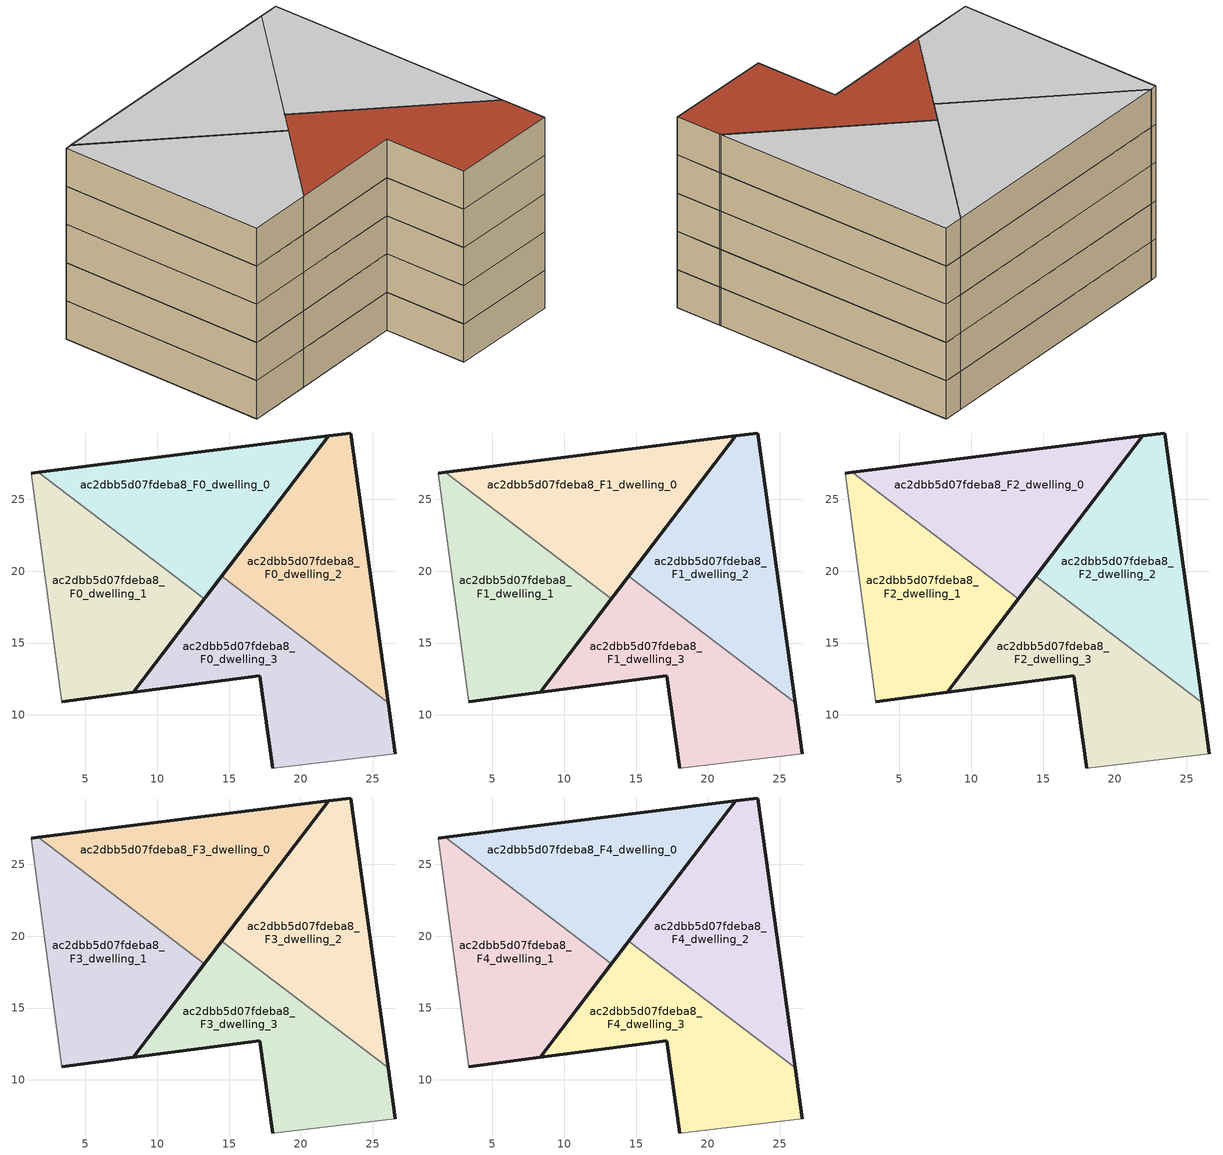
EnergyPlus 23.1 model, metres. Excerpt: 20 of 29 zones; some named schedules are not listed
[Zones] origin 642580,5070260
ac2dbb5d07fdeba8_F0_dwelling_0
 floor ground (EU_floor_Construction): 13.29,18.07 21.95,29.43 1.73,26.88 z0
 wall outside (EU_wall_Construction): 1.73,26.88 21.95,29.43 13.29,18.07 z0:3
 wall to ac2dbb5d07fdeba8_F0_dwelling_1 (EU_wall_Construction): 13.29,18.07 1.73,26.88 z0:3
ac2dbb5d07fdeba8_F0_dwelling_1
 floor ground (EU_floor_Construction): 8.32,11.56 13.29,18.07 1.73,26.88 1.24,26.82 3.34,10.91 z0
 wall outside (EU_wall_Construction): 13.29,18.07 8.32,11.56 3.34,10.91 / 1.24,26.82 1.73,26.88 z0:3
 wall adiabatic (EU_wall_Construction): 3.34,10.91 1.24,26.82 z0:3
ac2dbb5d07fdeba8_F0_dwelling_2
 floor ground (EU_floor_Construction): 26.07,10.84 23.46,29.62 21.95,29.43 14.5,19.66 z0
 wall outside (EU_wall_Construction): 14.5,19.66 21.95,29.43 23.46,29.62 26.07,10.84 z0:3
 wall to ac2dbb5d07fdeba8_F0_dwelling_3 (EU_wall_Construction): 26.07,10.84 14.5,19.66 z0:3
ac2dbb5d07fdeba8_F0_dwelling_3
 floor ground (EU_floor_Construction): 26.56,7.3 26.07,10.84 14.5,19.66 8.32,11.56 17.15,12.71 18.05,6.3 z0
 wall outside (EU_wall_Construction): 26.07,10.84 26.56,7.3 / 18.05,6.3 17.15,12.71 8.32,11.56 14.5,19.66 z0:3
 wall adiabatic (EU_wall_Construction): 26.56,7.3 18.05,6.3 z0:3
ac2dbb5d07fdeba8_F1_dwelling_0
 floor to ac2dbb5d07fdeba8_F0_dwelling_0 (EU_floor_Construction): 13.29,18.07 21.95,29.43 1.73,26.88 z3
 wall outside (EU_wall_Construction): 1.73,26.88 21.95,29.43 13.29,18.07 z3:6
 wall to ac2dbb5d07fdeba8_F1_dwelling_1 (EU_wall_Construction): 13.29,18.07 1.73,26.88 z3:6
ac2dbb5d07fdeba8_F1_dwelling_1
 floor to ac2dbb5d07fdeba8_F0_dwelling_1 (EU_floor_Construction): 8.32,11.56 13.29,18.07 1.73,26.88 1.24,26.82 3.34,10.91 z3
 wall outside (EU_wall_Construction): 13.29,18.07 8.32,11.56 3.34,10.91 / 1.24,26.82 1.73,26.88 z3:6
 wall adiabatic (EU_wall_Construction): 3.34,10.91 1.24,26.82 z3:6
ac2dbb5d07fdeba8_F1_dwelling_2
 floor to ac2dbb5d07fdeba8_F0_dwelling_2 (EU_floor_Construction): 26.07,10.84 23.46,29.62 21.95,29.43 14.5,19.66 z3
 wall outside (EU_wall_Construction): 14.5,19.66 21.95,29.43 23.46,29.62 26.07,10.84 z3:6
 wall to ac2dbb5d07fdeba8_F1_dwelling_3 (EU_wall_Construction): 26.07,10.84 14.5,19.66 z3:6
ac2dbb5d07fdeba8_F1_dwelling_3
 floor to ac2dbb5d07fdeba8_F0_dwelling_3 (EU_floor_Construction): 26.56,7.3 26.07,10.84 14.5,19.66 8.32,11.56 17.15,12.71 18.05,6.3 z3
 wall outside (EU_wall_Construction): 26.07,10.84 26.56,7.3 / 18.05,6.3 17.15,12.71 8.32,11.56 14.5,19.66 z3:6
 wall adiabatic (EU_wall_Construction): 26.56,7.3 18.05,6.3 z3:6
ac2dbb5d07fdeba8_F2_dwelling_0
 floor to ac2dbb5d07fdeba8_F1_dwelling_0 (EU_floor_Construction): 13.29,18.07 21.95,29.43 1.73,26.88 z6
 wall outside (EU_wall_Construction): 1.73,26.88 21.95,29.43 13.29,18.07 z6:9
 wall to ac2dbb5d07fdeba8_F2_dwelling_1 (EU_wall_Construction): 13.29,18.07 1.73,26.88 z6:9
ac2dbb5d07fdeba8_F2_dwelling_1
 floor to ac2dbb5d07fdeba8_F1_dwelling_1 (EU_floor_Construction): 8.32,11.56 13.29,18.07 1.73,26.88 1.24,26.82 3.34,10.91 z6
 wall outside (EU_wall_Construction): 13.29,18.07 8.32,11.56 3.34,10.91 / 1.24,26.82 1.73,26.88 z6:9
 wall adiabatic (EU_wall_Construction): 3.34,10.91 1.24,26.82 z6:9
ac2dbb5d07fdeba8_F2_dwelling_2
 floor to ac2dbb5d07fdeba8_F1_dwelling_2 (EU_floor_Construction): 26.07,10.84 23.46,29.62 21.95,29.43 14.5,19.66 z6
 wall outside (EU_wall_Construction): 14.5,19.66 21.95,29.43 23.46,29.62 26.07,10.84 z6:9
 wall to ac2dbb5d07fdeba8_F2_dwelling_3 (EU_wall_Construction): 26.07,10.84 14.5,19.66 z6:9
ac2dbb5d07fdeba8_F2_dwelling_3
 floor to ac2dbb5d07fdeba8_F1_dwelling_3 (EU_floor_Construction): 26.56,7.3 26.07,10.84 14.5,19.66 8.32,11.56 17.15,12.71 18.05,6.3 z6
 wall outside (EU_wall_Construction): 26.07,10.84 26.56,7.3 / 18.05,6.3 17.15,12.71 8.32,11.56 14.5,19.66 z6:9
 wall adiabatic (EU_wall_Construction): 26.56,7.3 18.05,6.3 z6:9
ac2dbb5d07fdeba8_F3_dwelling_0
 floor to ac2dbb5d07fdeba8_F2_dwelling_0 (EU_floor_Construction): 13.29,18.07 21.95,29.43 1.73,26.88 z9
 wall outside (EU_wall_Construction): 1.73,26.88 21.95,29.43 13.29,18.07 z9:12
 wall to ac2dbb5d07fdeba8_F3_dwelling_1 (EU_wall_Construction): 13.29,18.07 1.73,26.88 z9:12
ac2dbb5d07fdeba8_F3_dwelling_1
 floor to ac2dbb5d07fdeba8_F2_dwelling_1 (EU_floor_Construction): 8.32,11.56 13.29,18.07 1.73,26.88 1.24,26.82 3.34,10.91 z9
 wall outside (EU_wall_Construction): 13.29,18.07 8.32,11.56 3.34,10.91 / 1.24,26.82 1.73,26.88 z9:12
 wall adiabatic (EU_wall_Construction): 3.34,10.91 1.24,26.82 z9:12
ac2dbb5d07fdeba8_F3_dwelling_2
 floor to ac2dbb5d07fdeba8_F2_dwelling_2 (EU_floor_Construction): 26.07,10.84 23.46,29.62 21.95,29.43 14.5,19.66 z9
 wall outside (EU_wall_Construction): 14.5,19.66 21.95,29.43 23.46,29.62 26.07,10.84 z9:12
 wall to ac2dbb5d07fdeba8_F3_dwelling_3 (EU_wall_Construction): 26.07,10.84 14.5,19.66 z9:12
ac2dbb5d07fdeba8_F3_dwelling_3
 floor to ac2dbb5d07fdeba8_F2_dwelling_3 (EU_floor_Construction): 26.56,7.3 26.07,10.84 14.5,19.66 8.32,11.56 17.15,12.71 18.05,6.3 z9
 wall outside (EU_wall_Construction): 26.07,10.84 26.56,7.3 / 18.05,6.3 17.15,12.71 8.32,11.56 14.5,19.66 z9:12
 wall adiabatic (EU_wall_Construction): 26.56,7.3 18.05,6.3 z9:12
ac2dbb5d07fdeba8_F4_dwelling_0
 floor to ac2dbb5d07fdeba8_F3_dwelling_0 (EU_floor_Construction): 13.29,18.07 21.95,29.43 1.73,26.88 z12
 wall outside (EU_wall_Construction): 1.73,26.88 21.95,29.43 13.29,18.07 z12:15
 wall to ac2dbb5d07fdeba8_F4_dwelling_1 (EU_wall_Construction): 13.29,18.07 1.73,26.88 z12:15
 ceiling to ac2dbb5d07fdeba8_F5_dwelling_0 (EU_floor_Construction): 21.95,29.43 13.29,18.07 1.73,26.88 z15
ac2dbb5d07fdeba8_F4_dwelling_1
 floor to ac2dbb5d07fdeba8_F3_dwelling_1 (EU_floor_Construction): 8.32,11.56 13.29,18.07 1.73,26.88 1.24,26.82 3.34,10.91 z12
 wall outside (EU_wall_Construction): 13.29,18.07 8.32,11.56 3.34,10.91 / 1.24,26.82 1.73,26.88 z12:15
 wall adiabatic (EU_wall_Construction): 3.34,10.91 1.24,26.82 z12:15
 ceiling to ac2dbb5d07fdeba8_F5_dwelling_1 (EU_floor_Construction): 13.29,18.07 8.32,11.56 3.34,10.91 1.24,26.82 1.73,26.88 z15
ac2dbb5d07fdeba8_F4_dwelling_2
 floor to ac2dbb5d07fdeba8_F3_dwelling_2 (EU_floor_Construction): 26.07,10.84 23.46,29.62 21.95,29.43 14.5,19.66 z12
 wall outside (EU_wall_Construction): 14.5,19.66 21.95,29.43 23.46,29.62 26.07,10.84 z12:15
 wall to ac2dbb5d07fdeba8_F4_dwelling_3 (EU_wall_Construction): 26.07,10.84 14.5,19.66 z12:15
 ceiling to ac2dbb5d07fdeba8_F5_dwelling_2 (EU_floor_Construction): 23.46,29.62 26.07,10.84 14.5,19.66 21.95,29.43 z15
ac2dbb5d07fdeba8_F4_dwelling_3
 floor to ac2dbb5d07fdeba8_F3_dwelling_3 (EU_floor_Construction): 26.56,7.3 26.07,10.84 14.5,19.66 8.32,11.56 17.15,12.71 18.05,6.3 z12
 wall outside (EU_wall_Construction): 26.07,10.84 26.56,7.3 / 18.05,6.3 17.15,12.71 8.32,11.56 14.5,19.66 z12:15
 wall adiabatic (EU_wall_Construction): 26.56,7.3 18.05,6.3 z12:15
 roof outside (EU_roof_Construction): 26.07,10.84 26.56,7.3 18.05,6.3 17.15,12.71 8.32,11.56 14.5,19.66 z15
[Building]
EU S2 Campaign: North Axis=0; Terrain=City; Solar Distribution=FullExterior
[Site:Location]
Lyon-Bron: Latitude=45.75; Longitude=5; Time Zone=1; Elevation=198
[SizingPeriod:WeatherFileDays]
AnnualSizingPeriod: Begin Month=1; Begin Day of Month=1; End Month=12; End Day of Month=31; Day of Week for Start Day=Monday; Use Weather File Daylight Saving Period=No; Use Weather File Rain and Snow Indicators=No
[MATERIAL]
EU_InternalMass_Material: Roughness=MediumRough; Thickness=0.1; Conductivity=1; Density=1800; Specific Heat=900; Thermal Absorptance=0.9; Solar Absorptance=0.7; Visible Absorptance=0.7
[MATERIAL:NOMASS] Roughness=MediumRough; Thermal Absorptance=0.9; Solar Absorptance=0.7; Visible Absorptance=0.7
Name | Thermal Resistance
EU_wall_NoMass | 0.776494
EU_roof_NoMass | 0.486893
EU_floor_NoMass | 0.421597
[CONSTRUCTION]
EU_wall_Construction: EU_wall_NoMass
EU_roof_Construction: EU_roof_NoMass
EU_floor_Construction: EU_floor_NoMass
EU_InternalMass_Construction: EU_InternalMass_Material
[ZONE] Type=1; Multiplier=1; Ceiling Height=autocalculate; Floor Area=autocalculate; Part of Total Floor Area=Yes
Name | Volume
ac2dbb5d07fdeba8_F0_dwelling_0; ac2dbb5d07fdeba8_F1_dwelling_0; ac2dbb5d07fdeba8_F2_dwelling_0; ac2dbb5d07fdeba8_F3_dwelling_0; ac2dbb5d07fdeba8_F4_dwelling_0 | 311.313
ac2dbb5d07fdeba8_F0_dwelling_1; ac2dbb5d07fdeba8_F1_dwelling_1; ac2dbb5d07fdeba8_F2_dwelling_1; ac2dbb5d07fdeba8_F3_dwelling_1; ac2dbb5d07fdeba8_F4_dwelling_1 | 311.271
ac2dbb5d07fdeba8_F0_dwelling_2; ac2dbb5d07fdeba8_F1_dwelling_2; ac2dbb5d07fdeba8_F2_dwelling_2; ac2dbb5d07fdeba8_F3_dwelling_2; ac2dbb5d07fdeba8_F4_dwelling_2 | 311.293
ac2dbb5d07fdeba8_F0_dwelling_3; ac2dbb5d07fdeba8_F1_dwelling_3; ac2dbb5d07fdeba8_F2_dwelling_3; ac2dbb5d07fdeba8_F3_dwelling_3; ac2dbb5d07fdeba8_F4_dwelling_3 | 311.282
[INTERNALMASS] Construction=EU_InternalMass_Construction
Name | Zone or ZoneList | Surface Area
ac2dbb5d07fdeba8_F0_dwelling_0_EU_InternalMass | ac2dbb5d07fdeba8_F0_dwelling_0 | 103.771
ac2dbb5d07fdeba8_F0_dwelling_1_EU_InternalMass | ac2dbb5d07fdeba8_F0_dwelling_1 | 103.757
ac2dbb5d07fdeba8_F0_dwelling_2_EU_InternalMass | ac2dbb5d07fdeba8_F0_dwelling_2 | 103.765
ac2dbb5d07fdeba8_F0_dwelling_3_EU_InternalMass | ac2dbb5d07fdeba8_F0_dwelling_3 | 103.761
ac2dbb5d07fdeba8_F1_dwelling_0_EU_InternalMass | ac2dbb5d07fdeba8_F1_dwelling_0 | 103.771
ac2dbb5d07fdeba8_F1_dwelling_1_EU_InternalMass | ac2dbb5d07fdeba8_F1_dwelling_1 | 103.757
ac2dbb5d07fdeba8_F1_dwelling_2_EU_InternalMass | ac2dbb5d07fdeba8_F1_dwelling_2 | 103.765
ac2dbb5d07fdeba8_F1_dwelling_3_EU_InternalMass | ac2dbb5d07fdeba8_F1_dwelling_3 | 103.761
ac2dbb5d07fdeba8_F2_dwelling_0_EU_InternalMass | ac2dbb5d07fdeba8_F2_dwelling_0 | 103.771
ac2dbb5d07fdeba8_F2_dwelling_1_EU_InternalMass | ac2dbb5d07fdeba8_F2_dwelling_1 | 103.757
ac2dbb5d07fdeba8_F2_dwelling_2_EU_InternalMass | ac2dbb5d07fdeba8_F2_dwelling_2 | 103.765
ac2dbb5d07fdeba8_F2_dwelling_3_EU_InternalMass | ac2dbb5d07fdeba8_F2_dwelling_3 | 103.761
ac2dbb5d07fdeba8_F3_dwelling_0_EU_InternalMass | ac2dbb5d07fdeba8_F3_dwelling_0 | 103.771
ac2dbb5d07fdeba8_F3_dwelling_1_EU_InternalMass | ac2dbb5d07fdeba8_F3_dwelling_1 | 103.757
ac2dbb5d07fdeba8_F3_dwelling_2_EU_InternalMass | ac2dbb5d07fdeba8_F3_dwelling_2 | 103.765
ac2dbb5d07fdeba8_F3_dwelling_3_EU_InternalMass | ac2dbb5d07fdeba8_F3_dwelling_3 | 103.761
ac2dbb5d07fdeba8_F4_dwelling_0_EU_InternalMass | ac2dbb5d07fdeba8_F4_dwelling_0 | 103.771
ac2dbb5d07fdeba8_F4_dwelling_1_EU_InternalMass | ac2dbb5d07fdeba8_F4_dwelling_1 | 103.757
ac2dbb5d07fdeba8_F4_dwelling_2_EU_InternalMass | ac2dbb5d07fdeba8_F4_dwelling_2 | 103.765
ac2dbb5d07fdeba8_F4_dwelling_3_EU_InternalMass | ac2dbb5d07fdeba8_F4_dwelling_3 | 103.761
[OTHEREQUIPMENT] Fuel Type=Electricity; Design Level Calculation Method=Watts/Area; Power per Zone Floor Area=1; Fraction Latent=0; Fraction Radiant=0; Fraction Lost=0; Carbon Dioxide Generation Rate=0; EndUse Subcategory=EU_Step8_InternalGains
Name | Zone or ZoneList or Space or SpaceList | Schedule
EU_Step8_InternalGain_ac2dbb5d07fdeba8_F0_dwelling_0_f000 | ac2dbb5d07fdeba8_F0_dwelling_0 | EU_Step8_GainSchedule_ac2dbb5d07fdeba8_F0_dwelling_0_f000
EU_Step8_InternalGain_ac2dbb5d07fdeba8_F0_dwelling_1_f000 | ac2dbb5d07fdeba8_F0_dwelling_1 | EU_Step8_GainSchedule_ac2dbb5d07fdeba8_F0_dwelling_1_f000
EU_Step8_InternalGain_ac2dbb5d07fdeba8_F0_dwelling_2_f000 | ac2dbb5d07fdeba8_F0_dwelling_2 | EU_Step8_GainSchedule_ac2dbb5d07fdeba8_F0_dwelling_2_f000
EU_Step8_InternalGain_ac2dbb5d07fdeba8_F0_dwelling_3_f000 | ac2dbb5d07fdeba8_F0_dwelling_3 | EU_Step8_GainSchedule_ac2dbb5d07fdeba8_F0_dwelling_3_f000
EU_Step8_InternalGain_ac2dbb5d07fdeba8_F1_dwelling_0_f000 | ac2dbb5d07fdeba8_F1_dwelling_0 | EU_Step8_GainSchedule_ac2dbb5d07fdeba8_F1_dwelling_0_f000
EU_Step8_InternalGain_ac2dbb5d07fdeba8_F1_dwelling_1_f000 | ac2dbb5d07fdeba8_F1_dwelling_1 | EU_Step8_GainSchedule_ac2dbb5d07fdeba8_F1_dwelling_1_f000
EU_Step8_InternalGain_ac2dbb5d07fdeba8_F1_dwelling_2_f000 | ac2dbb5d07fdeba8_F1_dwelling_2 | EU_Step8_GainSchedule_ac2dbb5d07fdeba8_F1_dwelling_2_f000
EU_Step8_InternalGain_ac2dbb5d07fdeba8_F1_dwelling_3_f000 | ac2dbb5d07fdeba8_F1_dwelling_3 | EU_Step8_GainSchedule_ac2dbb5d07fdeba8_F1_dwelling_3_f000
EU_Step8_InternalGain_ac2dbb5d07fdeba8_F2_dwelling_0_f000 | ac2dbb5d07fdeba8_F2_dwelling_0 | EU_Step8_GainSchedule_ac2dbb5d07fdeba8_F2_dwelling_0_f000
EU_Step8_InternalGain_ac2dbb5d07fdeba8_F2_dwelling_1_f000 | ac2dbb5d07fdeba8_F2_dwelling_1 | EU_Step8_GainSchedule_ac2dbb5d07fdeba8_F2_dwelling_1_f000
EU_Step8_InternalGain_ac2dbb5d07fdeba8_F2_dwelling_2_f000 | ac2dbb5d07fdeba8_F2_dwelling_2 | EU_Step8_GainSchedule_ac2dbb5d07fdeba8_F2_dwelling_2_f000
EU_Step8_InternalGain_ac2dbb5d07fdeba8_F2_dwelling_3_f000 | ac2dbb5d07fdeba8_F2_dwelling_3 | EU_Step8_GainSchedule_ac2dbb5d07fdeba8_F2_dwelling_3_f000
EU_Step8_InternalGain_ac2dbb5d07fdeba8_F3_dwelling_0_f000 | ac2dbb5d07fdeba8_F3_dwelling_0 | EU_Step8_GainSchedule_ac2dbb5d07fdeba8_F3_dwelling_0_f000
EU_Step8_InternalGain_ac2dbb5d07fdeba8_F3_dwelling_1_f000 | ac2dbb5d07fdeba8_F3_dwelling_1 | EU_Step8_GainSchedule_ac2dbb5d07fdeba8_F3_dwelling_1_f000
EU_Step8_InternalGain_ac2dbb5d07fdeba8_F3_dwelling_2_f000 | ac2dbb5d07fdeba8_F3_dwelling_2 | EU_Step8_GainSchedule_ac2dbb5d07fdeba8_F3_dwelling_2_f000
EU_Step8_InternalGain_ac2dbb5d07fdeba8_F3_dwelling_3_f000 | ac2dbb5d07fdeba8_F3_dwelling_3 | EU_Step8_GainSchedule_ac2dbb5d07fdeba8_F3_dwelling_3_f000
EU_Step8_InternalGain_ac2dbb5d07fdeba8_F4_dwelling_0_f000 | ac2dbb5d07fdeba8_F4_dwelling_0 | EU_Step8_GainSchedule_ac2dbb5d07fdeba8_F4_dwelling_0_f000
EU_Step8_InternalGain_ac2dbb5d07fdeba8_F4_dwelling_1_f000 | ac2dbb5d07fdeba8_F4_dwelling_1 | EU_Step8_GainSchedule_ac2dbb5d07fdeba8_F4_dwelling_1_f000
EU_Step8_InternalGain_ac2dbb5d07fdeba8_F4_dwelling_2_f000 | ac2dbb5d07fdeba8_F4_dwelling_2 | EU_Step8_GainSchedule_ac2dbb5d07fdeba8_F4_dwelling_2_f000
EU_Step8_InternalGain_ac2dbb5d07fdeba8_F4_dwelling_3_f000 | ac2dbb5d07fdeba8_F4_dwelling_3 | EU_Step8_GainSchedule_ac2dbb5d07fdeba8_F4_dwelling_3_f000
[ZONEVENTILATION:DESIGNFLOWRATE] Schedule=EU_AlwaysOn; Design Flow Rate Calculation Method=AirChanges/Hour; Air Changes per Hour=0.693814; Ventilation Type=Natural; Fan Pressure Rise=0; Fan Total Efficiency=1; Constant Term Coefficient=1; Temperature Term Coefficient=0; Velocity Term Coefficient=0; Velocity Squared Term Coefficient=0; Minimum Indoor Temperature=-100; Maximum Indoor Temperature=100; Delta Temperature=-100; Minimum Outdoor Temperature=-100; Maximum Outdoor Temperature=100; Maximum Wind Speed=40
Name | Zone or ZoneList or Space or SpaceList
EU_ConstantAir_ac2dbb5d07fdeba8_F0_dwelling_0 | ac2dbb5d07fdeba8_F0_dwelling_0
EU_ConstantAir_ac2dbb5d07fdeba8_F0_dwelling_1 | ac2dbb5d07fdeba8_F0_dwelling_1
EU_ConstantAir_ac2dbb5d07fdeba8_F0_dwelling_2 | ac2dbb5d07fdeba8_F0_dwelling_2
EU_ConstantAir_ac2dbb5d07fdeba8_F0_dwelling_3 | ac2dbb5d07fdeba8_F0_dwelling_3
EU_ConstantAir_ac2dbb5d07fdeba8_F1_dwelling_0 | ac2dbb5d07fdeba8_F1_dwelling_0
EU_ConstantAir_ac2dbb5d07fdeba8_F1_dwelling_1 | ac2dbb5d07fdeba8_F1_dwelling_1
EU_ConstantAir_ac2dbb5d07fdeba8_F1_dwelling_2 | ac2dbb5d07fdeba8_F1_dwelling_2
EU_ConstantAir_ac2dbb5d07fdeba8_F1_dwelling_3 | ac2dbb5d07fdeba8_F1_dwelling_3
EU_ConstantAir_ac2dbb5d07fdeba8_F2_dwelling_0 | ac2dbb5d07fdeba8_F2_dwelling_0
EU_ConstantAir_ac2dbb5d07fdeba8_F2_dwelling_1 | ac2dbb5d07fdeba8_F2_dwelling_1
EU_ConstantAir_ac2dbb5d07fdeba8_F2_dwelling_2 | ac2dbb5d07fdeba8_F2_dwelling_2
EU_ConstantAir_ac2dbb5d07fdeba8_F2_dwelling_3 | ac2dbb5d07fdeba8_F2_dwelling_3
EU_ConstantAir_ac2dbb5d07fdeba8_F3_dwelling_0 | ac2dbb5d07fdeba8_F3_dwelling_0
EU_ConstantAir_ac2dbb5d07fdeba8_F3_dwelling_1 | ac2dbb5d07fdeba8_F3_dwelling_1
EU_ConstantAir_ac2dbb5d07fdeba8_F3_dwelling_2 | ac2dbb5d07fdeba8_F3_dwelling_2
EU_ConstantAir_ac2dbb5d07fdeba8_F3_dwelling_3 | ac2dbb5d07fdeba8_F3_dwelling_3
EU_ConstantAir_ac2dbb5d07fdeba8_F4_dwelling_0 | ac2dbb5d07fdeba8_F4_dwelling_0
EU_ConstantAir_ac2dbb5d07fdeba8_F4_dwelling_1 | ac2dbb5d07fdeba8_F4_dwelling_1
EU_ConstantAir_ac2dbb5d07fdeba8_F4_dwelling_2 | ac2dbb5d07fdeba8_F4_dwelling_2
EU_ConstantAir_ac2dbb5d07fdeba8_F4_dwelling_3 | ac2dbb5d07fdeba8_F4_dwelling_3
[HVACTEMPLATE:THERMOSTAT] Constant Heating Setpoint=20; Constant Cooling Setpoint=50
EU_HeatOnly_ac2dbb5d07fdeba8_F0_dwelling_0; EU_HeatOnly_ac2dbb5d07fdeba8_F0_dwelling_1; EU_HeatOnly_ac2dbb5d07fdeba8_F0_dwelling_2; EU_HeatOnly_ac2dbb5d07fdeba8_F0_dwelling_3; EU_HeatOnly_ac2dbb5d07fdeba8_F1_dwelling_0; EU_HeatOnly_ac2dbb5d07fdeba8_F1_dwelling_1; EU_HeatOnly_ac2dbb5d07fdeba8_F1_dwelling_2; EU_HeatOnly_ac2dbb5d07fdeba8_F1_dwelling_3; EU_HeatOnly_ac2dbb5d07fdeba8_F2_dwelling_0; EU_HeatOnly_ac2dbb5d07fdeba8_F2_dwelling_1; EU_HeatOnly_ac2dbb5d07fdeba8_F2_dwelling_2; EU_HeatOnly_ac2dbb5d07fdeba8_F2_dwelling_3; EU_HeatOnly_ac2dbb5d07fdeba8_F3_dwelling_0; EU_HeatOnly_ac2dbb5d07fdeba8_F3_dwelling_1; EU_HeatOnly_ac2dbb5d07fdeba8_F3_dwelling_2; EU_HeatOnly_ac2dbb5d07fdeba8_F3_dwelling_3; EU_HeatOnly_ac2dbb5d07fdeba8_F4_dwelling_0; EU_HeatOnly_ac2dbb5d07fdeba8_F4_dwelling_1; EU_HeatOnly_ac2dbb5d07fdeba8_F4_dwelling_2; EU_HeatOnly_ac2dbb5d07fdeba8_F4_dwelling_3; EU_HeatOnly_ac2dbb5d07fdeba8_F5_dwelling_0; EU_HeatOnly_ac2dbb5d07fdeba8_F5_dwelling_1; EU_HeatOnly_ac2dbb5d07fdeba8_F5_dwelling_2; EU_HeatOnly_ac2dbb5d07fdeba8_F6_dwelling_0; EU_HeatOnly_ac2dbb5d07fdeba8_F6_dwelling_1; EU_HeatOnly_ac2dbb5d07fdeba8_F6_dwelling_2; EU_HeatOnly_ac2dbb5d07fdeba8_F7_dwelling_0; EU_HeatOnly_ac2dbb5d07fdeba8_F7_dwelling_1; EU_HeatOnly_ac2dbb5d07fdeba8_F7_dwelling_2
